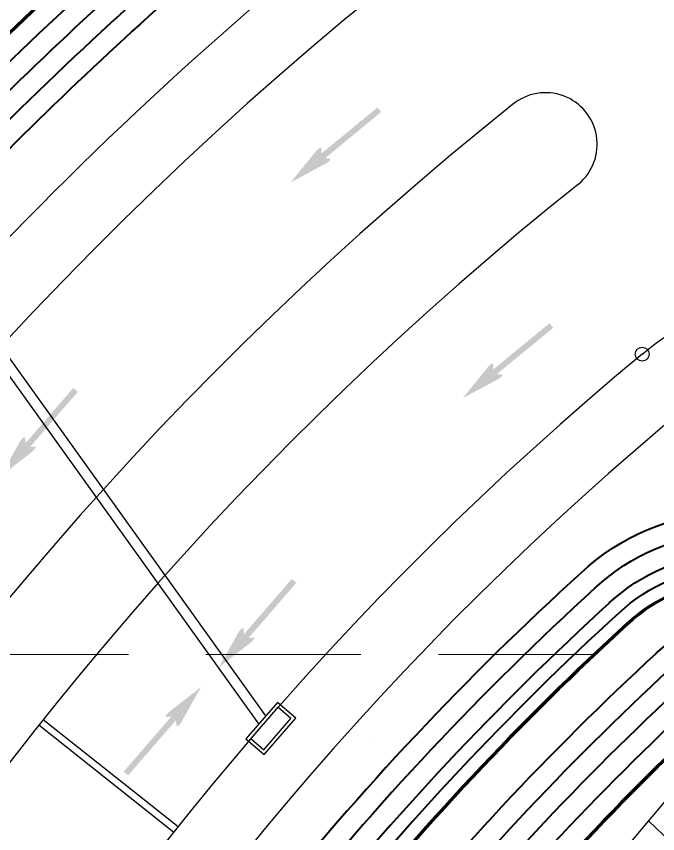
# Model space of a CAD drawing. Header units: inches. Extents: x -5337 to 1057, y 15227 to 19227.
# Drawn here: x -3133.4 to -3040.3, y 16203.2 to 16321.9 of the extents above; entities that cross this region are included whole.
import ezdxf

# ---------------------------------------------------------------- set-up
doc = ezdxf.new("R2010")
doc.units = ezdxf.units.IN
doc.header["$LTSCALE"] = 150
doc.header["$MEASUREMENT"] = 0
doc.linetypes.add('HIDDEN', pattern=[0.375, 0.25, -0.125])
for name, color, linetype in [('BASE', 7, 'Continuous'), ('COMT-MIN', 84, 'Continuous'), ('CONT-MJR', 84, 'Continuous'), ('grid', 7, 'HIDDEN'), ('PAVING', 7, 'Continuous'), ('ROW', 7, 'Continuous'), ('STORM', 7, 'Continuous'), ('STORM INLET', 7, 'Continuous')]:
    doc.layers.add(name, color=color, linetype=linetype)

msp = doc.modelspace()

# ---------------------------------------------------------------- hatches: boundary and pattern name
at = {"layer": 'PAVING'}
h = msp.add_hatch(color=256, dxfattribs=at)
edge = h.paths.add_edge_path()
edge.add_line((-3087.88, 16301.24), (-3088.62, 16301.28))
edge.add_line((-3088.62, 16301.28), (-3080.44, 16308.01))
edge.add_line((-3080.44, 16308.01), (-3080.99, 16308.67))
edge.add_line((-3080.99, 16308.67), (-3089.16, 16301.95))
edge.add_line((-3089.16, 16301.95), (-3089.12, 16302.77))
edge.add_line((-3089.12, 16302.77), (-3089.12, 16302.77))
edge.add_ellipse((-3089.57, 16302.45), major_axis=(0.432, 0.356), ratio=0.285714, start_angle=345.5033, end_angle=485.8315)
edge.add_line((-3089.9, 16302.35), (-3089.9, 16302.34))
edge.add_line((-3089.9, 16302.34), (-3093.58, 16297.79))
edge.add_line((-3093.58, 16297.79), (-3088.43, 16300.56))
edge.add_line((-3088.43, 16300.56), (-3088.43, 16300.56))
edge.add_ellipse((-3088.27, 16300.86), major_axis=(0.432, 0.356), ratio=0.285714, start_angle=235.2731, end_angle=377.1827)
edge.add_line((-3087.88, 16301.24), (-3087.88, 16301.24))
edge.add_line((-3087.88, 16301.24), (-3087.88, 16301.24))
edge.add_line((-3087.88, 16301.24), (-3087.88, 16301.24))
h = msp.add_hatch(color=256, dxfattribs=at)
edge = h.paths.add_edge_path()
edge.add_line((-3062.89, 16269.91), (-3063.63, 16269.96))
edge.add_line((-3063.63, 16269.96), (-3055.45, 16276.68))
edge.add_line((-3055.45, 16276.68), (-3056, 16277.35))
edge.add_line((-3056, 16277.35), (-3064.17, 16270.62))
edge.add_line((-3064.17, 16270.62), (-3064.13, 16271.44))
edge.add_line((-3064.13, 16271.44), (-3064.13, 16271.44))
edge.add_ellipse((-3064.58, 16271.13), major_axis=(0.432, 0.356), ratio=0.285714, start_angle=345.5033, end_angle=485.8315)
edge.add_line((-3064.91, 16271.02), (-3064.91, 16271.02))
edge.add_line((-3064.91, 16271.02), (-3068.59, 16266.47))
edge.add_line((-3068.59, 16266.47), (-3063.44, 16269.23))
edge.add_line((-3063.44, 16269.23), (-3063.44, 16269.23))
edge.add_ellipse((-3063.27, 16269.54), major_axis=(0.432, 0.356), ratio=0.285714, start_angle=235.2731, end_angle=377.1827)
edge.add_line((-3062.89, 16269.91), (-3062.89, 16269.91))
edge.add_line((-3062.89, 16269.91), (-3062.89, 16269.91))
edge.add_line((-3062.89, 16269.91), (-3062.89, 16269.91))
h = msp.add_hatch(color=256, dxfattribs=at)
edge = h.paths.add_edge_path()
edge.add_line((-3130.7, 16259.46), (-3131.43, 16259.39))
edge.add_line((-3131.43, 16259.39), (-3124.5, 16267.38))
edge.add_line((-3124.5, 16267.38), (-3125.15, 16267.95))
edge.add_line((-3125.15, 16267.95), (-3132.08, 16259.95))
edge.add_line((-3132.08, 16259.95), (-3132.18, 16260.76))
edge.add_line((-3132.18, 16260.76), (-3132.18, 16260.76))
edge.add_ellipse((-3132.56, 16260.38), major_axis=(0.367, 0.423), ratio=0.285714, start_angle=345.5033, end_angle=485.8315)
edge.add_line((-3132.88, 16260.22), (-3132.87, 16260.22))
edge.add_line((-3132.87, 16260.22), (-3135.73, 16255.11))
edge.add_line((-3135.73, 16255.11), (-3131.12, 16258.7))
edge.add_line((-3131.12, 16258.7), (-3131.12, 16258.7))
edge.add_ellipse((-3131.01, 16259.03), major_axis=(0.367, 0.423), ratio=0.285714, start_angle=235.2731, end_angle=377.1827)
edge.add_line((-3130.7, 16259.47), (-3130.7, 16259.46))
edge.add_line((-3130.7, 16259.46), (-3130.7, 16259.46))
edge.add_line((-3130.7, 16259.46), (-3130.7, 16259.46))
h = msp.add_hatch(color=256, dxfattribs=at)
edge = h.paths.add_edge_path()
edge.add_line((-3098.97, 16231.73), (-3099.7, 16231.65))
edge.add_line((-3099.7, 16231.65), (-3092.77, 16239.65))
edge.add_line((-3092.77, 16239.65), (-3093.42, 16240.22))
edge.add_line((-3093.42, 16240.22), (-3100.35, 16232.22))
edge.add_line((-3100.35, 16232.22), (-3100.45, 16233.03))
edge.add_line((-3100.45, 16233.03), (-3100.45, 16233.03))
edge.add_ellipse((-3100.84, 16232.65), major_axis=(0.367, 0.423), ratio=0.285714, start_angle=345.5033, end_angle=485.8315)
edge.add_line((-3101.15, 16232.49), (-3101.15, 16232.49))
edge.add_line((-3101.15, 16232.49), (-3104.01, 16227.38))
edge.add_line((-3104.01, 16227.38), (-3099.4, 16230.97))
edge.add_line((-3099.4, 16230.97), (-3099.4, 16230.97))
edge.add_ellipse((-3099.29, 16231.3), major_axis=(0.367, 0.423), ratio=0.285714, start_angle=235.2731, end_angle=377.1827)
edge.add_line((-3098.97, 16231.73), (-3098.97, 16231.73))
edge.add_line((-3098.97, 16231.73), (-3098.97, 16231.73))
edge.add_line((-3098.97, 16231.73), (-3098.97, 16231.73))
h = msp.add_hatch(color=256, dxfattribs=at)
edge = h.paths.add_edge_path()
edge.add_line((-3111.64, 16220.17), (-3110.91, 16220.25))
edge.add_line((-3110.91, 16220.25), (-3117.84, 16212.25))
edge.add_line((-3117.84, 16212.25), (-3117.19, 16211.69))
edge.add_line((-3117.19, 16211.69), (-3110.26, 16219.69))
edge.add_line((-3110.26, 16219.69), (-3110.16, 16218.88))
edge.add_line((-3110.16, 16218.88), (-3110.16, 16218.87))
edge.add_ellipse((-3109.77, 16219.26), major_axis=(-0.367, -0.423), ratio=0.285714, start_angle=345.5033, end_angle=485.8315)
edge.add_line((-3109.46, 16219.42), (-3109.46, 16219.42))
edge.add_line((-3109.46, 16219.42), (-3106.6, 16224.52))
edge.add_line((-3106.6, 16224.52), (-3111.22, 16220.93))
edge.add_line((-3111.22, 16220.93), (-3111.22, 16220.93))
edge.add_ellipse((-3111.32, 16220.61), major_axis=(-0.367, -0.423), ratio=0.285714, start_angle=235.2731, end_angle=377.1827)
edge.add_line((-3111.64, 16220.17), (-3111.64, 16220.17))
edge.add_line((-3111.64, 16220.17), (-3111.64, 16220.17))
edge.add_line((-3111.64, 16220.17), (-3111.64, 16220.17))

# ---------------------------------------------------------------- linework, layer by layer
at = {"color": 5}
for p, q in [((-3028.31, 16220.97), (-3106.83, 16127.43)), ((-3041.63, 16205.09), (-2924.65, 16093.85))]:
    msp.add_line(p, q, dxfattribs=at)
at = {"layer": 'BASE', "color": 170, "lineweight": 40}
msp.add_line((-3081.57, 16216.74), (-3081.57, 16216.74), dxfattribs=at)
msp.add_line((-3081.57, 16216.74), (-3081.57, 16216.74), dxfattribs=at)
at = {"layer": 'COMT-MIN', "color": 5, "linetype": 'Continuous', "lineweight": 40}
for centre, radius, start, end in [((-2744.58, 15912.6), 560.5, 129.092, 140.7538), ((-2744.58, 15912.6), 557.5, 128.961, 139.3257), ((-2744.58, 15912.6), 554.5, 128.8262, 140.8318), ((-2744.58, 15912.6), 551.5, 128.6874, 139.0689), ((-2767.76, 15928.38), 422.2, 132.2086, 150.5159), ((-2765.65, 15926.96), 421.66, 132.2847, 150.4888), ((-2763.56, 15925.55), 421.12, 132.3607, 150.3081), ((-2762.17, 15924.61), 420.75, 132.4112, 150.0832), ((-2756.66, 15920.89), 419.22, 132.6127, 149.8639), ((-2754.6, 15919.5), 418.63, 132.688, 149.6672), ((-2752.55, 15918.12), 418.04, 132.7633, 149.4829), ((-2750.52, 15916.74), 417.43, 132.8385, 149.309)]:
    msp.add_arc(centre, radius, start, end, dxfattribs=at)
at = {"layer": 'COMT-MIN', "color": 5, "linetype": 'Continuous', "lineweight": 40, "extrusion": (0, 0, -1)}
for radius in [33, 30, 27, 25, 17]:
    msp.add_arc((3028.88, 16216.99), radius, 46.9608, 86.9802, dxfattribs=at)
at = {"layer": 'CONT-MJR', "color": 5, "linetype": 'Continuous', "lineweight": 70}
for centre, radius, start, end in [((-2744.58, 15912.6), 563.5, 129.2195, 139.3092), ((-2760.79, 15923.68), 420.37, 132.4617, 149.7568), ((-2745.1, 15913.09), 420.79, 133.0392, 149.1295)]:
    msp.add_arc(centre, radius, start, end, dxfattribs=at)
at = {"layer": 'CONT-MJR', "color": 5, "linetype": 'Continuous', "lineweight": 70, "extrusion": (0, 0, -1)}
msp.add_arc((3028.88, 16216.99), 23, 46.9608, 86.9802, dxfattribs=at)
at = {"layer": 'grid', "color": 252, "linetype": 'HIDDEN', "lineweight": 0, "ltscale": 0.6}
msp.add_line((-5232.14, 16229.23), (952.36, 16229.23), dxfattribs=at)
at = {"layer": 'PAVING'}
for p, q in [((-3129.53, 16219.81), (-3109.95, 16204.26)), ((-3130.15, 16219.03), (-3110.58, 16203.47))]:
    msp.add_line(p, q, dxfattribs=at)
msp.add_circle((-3042.54, 16272.85), 1, dxfattribs=at)
for centre, radius, start, end in [((-2744.58, 15912.6), 532.5, 127.8488, 170.2308), ((-3056.57, 16303.32), 7.5, 309.7187, 129.7551), ((-2744.58, 15912.6), 507.5, 128.6245, 170.2308), ((-2744.58, 15912.6), 492.5, 128.5906, 170.2308), ((-2744.58, 15912.6), 467.5, 129.5939, 170.2308)]:
    msp.add_arc(centre, radius, start, end, dxfattribs=at)
at = {"layer": 'PAVING', "extrusion": (0, 0, -1)}
msp.add_arc((3010.67, 16234.32), 50, 50.4061, 95.4933, dxfattribs=at)
at = {"layer": 'ROW'}
for radius, start, end in [(542.5, 128.2442, 146.9521), (457.5, 128.85, 170.0396)]:
    msp.add_arc((-2744.58, 15912.6), radius, start, end, dxfattribs=at)
at = {"layer": 'STORM', "color": 5}
for p, q in [((-3097.2, 16220.32), (-3153.69, 16299.14)), ((-3098.21, 16219.16), (-3139.39, 16276.58))]:
    msp.add_line(p, q, dxfattribs=at)
at = {"layer": 'STORM INLET', "color": 5}
for p, q in [((-3095.48, 16222.29), (-3100.08, 16217.01)), ((-3092.84, 16219.99), (-3095.48, 16222.29)), ((-3095.43, 16221.58), (-3099.37, 16217.06)), ((-3093.55, 16219.94), (-3095.43, 16221.58)), ((-3097.48, 16215.42), (-3093.55, 16219.94)), ((-3097.43, 16214.71), (-3092.84, 16219.99)), ((-3099.37, 16217.06), (-3097.48, 16215.42)), ((-3100.08, 16217.01), (-3097.43, 16214.71))]:
    msp.add_line(p, q, dxfattribs=at)

doc.saveas('drawing.dxf')
